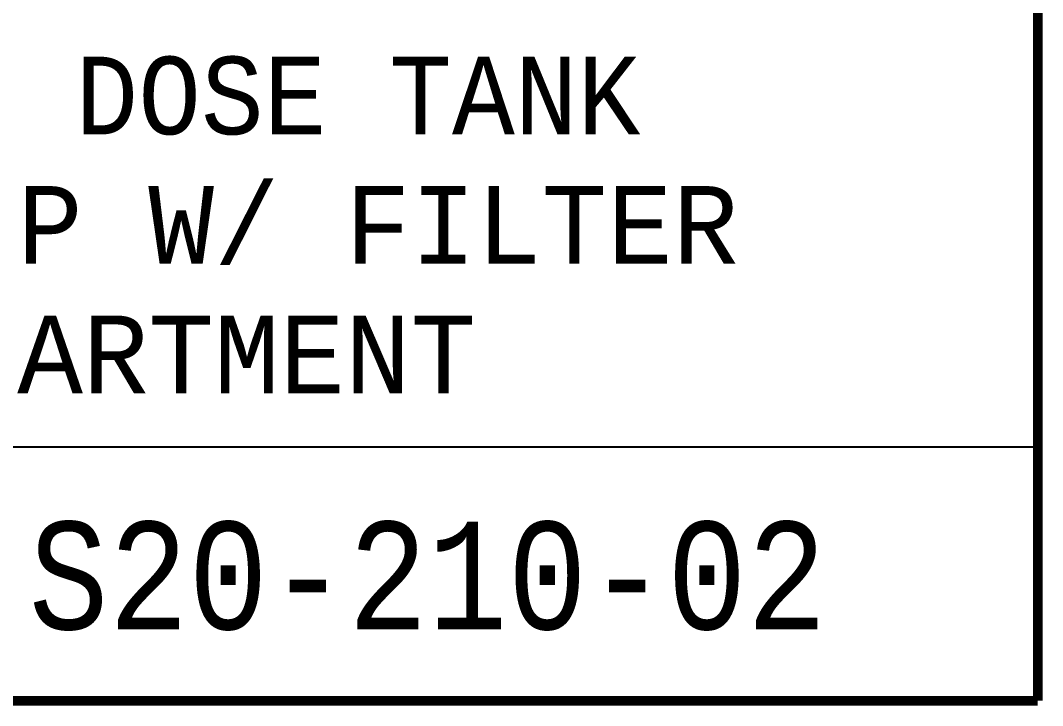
# Model space of a CAD drawing. Extents: x -63 to 400, y -73 to 137.
# Drawn here: x 18.549 to 21.514, y 0.486 to 2.474 of the extents above; entities that cross this region are included whole.
import ezdxf
from ezdxf.enums import TextEntityAlignment as Align

# ---------------------------------------------------------------- set-up
doc = ezdxf.new("R2010")
doc.units = 0
doc.header["$MEASUREMENT"] = 0
doc.layers.add('1', color=7, linetype='Continuous')
doc.styles.get("Standard").update_dxf_attribs({"font": 'monotxt.shx'})

msp = doc.modelspace()

# ---------------------------------------------------------------- linework, layer by layer
at = {"layer": '1', "color": 5, "linetype": 'Continuous'}
msp.add_line((14.4702, 1.2371), (21.5, 1.2371), dxfattribs=at)
at = {"layer": '1', "color": 5, "linetype": 'Continuous', "const_width": 0.0275}
for points in [[(21.5, 16.5), (21.5, 0.5)], [(0.5, 0.5), (21.5, 0.5)]]:
    msp.add_lwpolyline(points, dxfattribs=at)

# ---------------------------------------------------------------- texts
at = {"layer": '1', "color": 5, "linetype": 'Continuous'}
for s, width, p in [('RECIRCULATION - DOSE TANK', 0.933182, (18.0711, 2.1436)), ('SUSPENDED PUMP W/ FILTER', 0.97475, (18.3492, 1.768)), ('DUAL COMPARTMENT', 0.975, (18.3492, 1.3923))]:
    msp.add_text(s, height=0.22541, dxfattribs=dict(at, width=width)).set_placement(p, align=Align.CENTER)
at = {"layer": '1', "color": 5, "linetype": 'Continuous', "width": 0.855714}
msp.add_text('S20-210-02', height=0.3125, dxfattribs=at).set_placement((19.73, 0.8635), align=Align.MIDDLE_CENTER)

doc.saveas('drawing.dxf')
